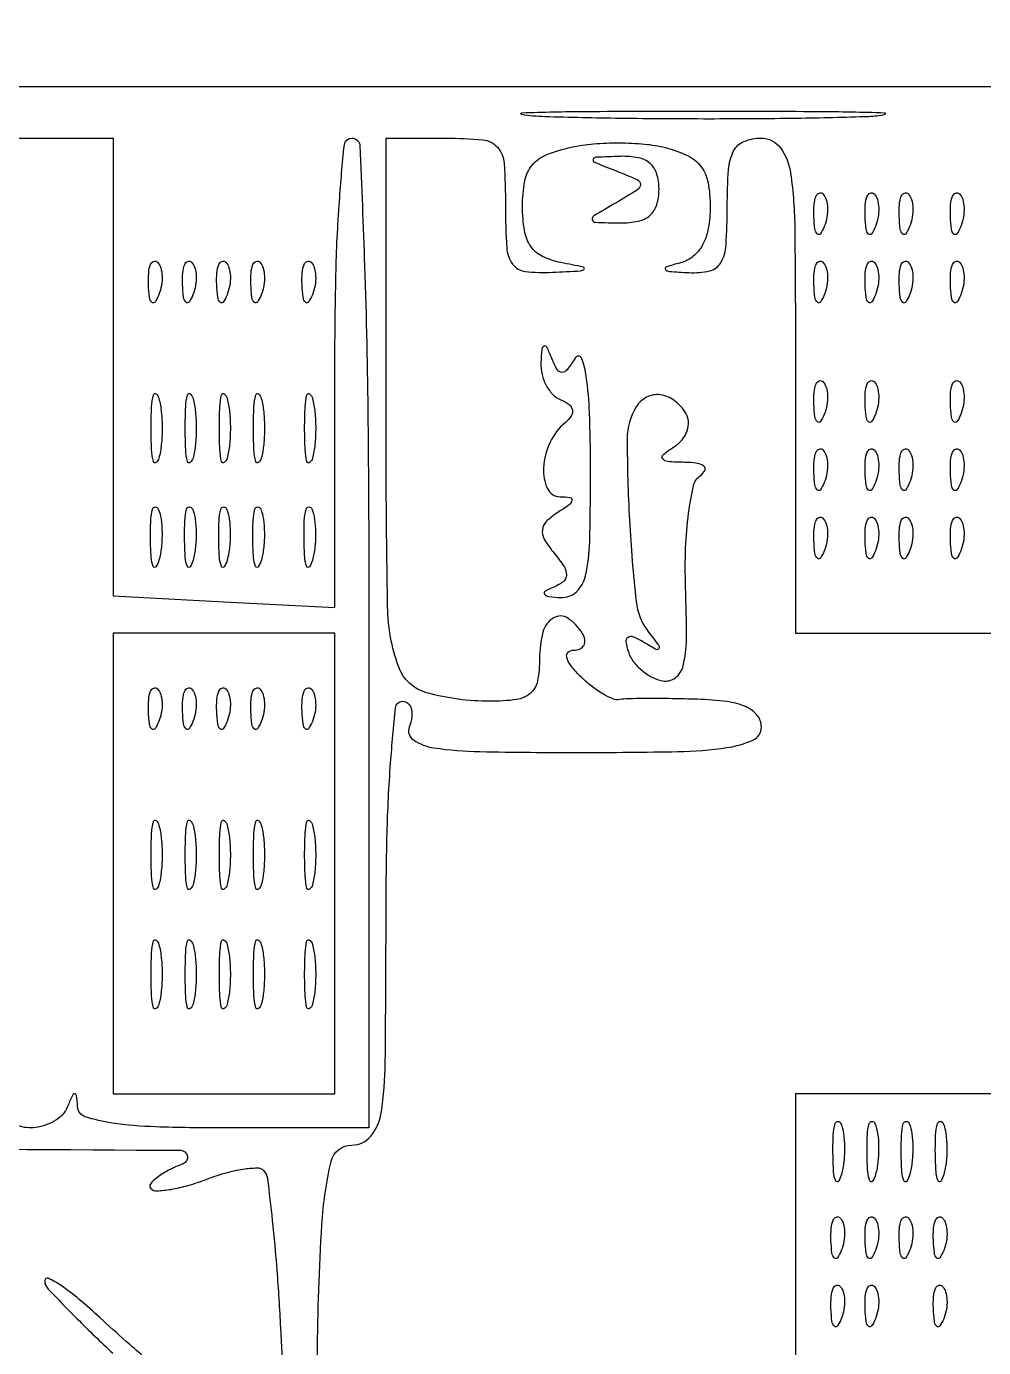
# Model space of a CAD drawing. Extents: x 23 to 255, y 40 to 184.
# Drawn here: x 45 to 49.75, y 168.87 to 175.42 of the extents above; entities that cross this region are included whole.
import ezdxf

# ---------------------------------------------------------------- set-up
doc = ezdxf.new("R2010")
doc.units = 0
doc.header["$MEASUREMENT"] = 0

msp = doc.modelspace()

# ---------------------------------------------------------------- linework, layer by layer
for points in [[(207.919475, 175.632891, 0.000007), (191.762556, 175.634099, 0.00002)], [(173.0434, 175.634494, 0.000013), (151.49745, 175.633531)], [(49.932728, 162.472053, 0.000008), (49.952466, 164.319505, 0.000321), (49.97291, 166.358783, 0.000194), (49.994663, 168.777), (50.048921, 175.0797), (50.06606, 167.4516, -0.000547), (50.070594, 163.518264, -0.002902), (50.058222, 161.365297, -0.000864)], [(44.9649, 174.8682), (45.4302, 174.8682), (45.4302, 173.733319), (45.4302, 172.598437), (45.980277, 172.570069), (46.530355, 172.5417), (46.530177, 173.70495, -0.005519), (46.535465, 174.190599, -0.012631), (46.552733, 174.556282, -0.007586), (46.577166, 174.834429, -0.384417), (46.6146, 174.8682, -0.40177), (46.654304, 174.830155, -0.00205), (46.677321, 174.2337, -0.006214), (46.694121, 173.471557, -0.002403), (46.6992, 172.4148), (46.6992, 169.9614), (45.9801, 169.9614, -0.00793), (45.641608, 169.966769, -0.02825), (45.425761, 169.985857, -0.043539), (45.292887, 170.017208, -0.306323), (45.254321, 170.06715, 0.011437), (45.249558, 170.122427, 0.382689), (45.240444, 170.1306, 0.295955), (45.228682, 170.12297, 0.009076), (45.204971, 170.06715, -0.163825), (45.147216, 169.999724, -0.09756), (45.046676, 169.963793, -0.128757), (44.958145, 169.973335, -0.311609)], [(46.430798, 166.89465, -0.000804), (46.443425, 168.83568, -0.013361), (46.465916, 169.481056, -0.040902), (46.511124, 169.794338, -0.349726), (46.6146, 169.8768, 0.224251), (46.708234, 169.921019, 0.134742), (46.759396, 170.035425, 0.035495), (46.780109, 170.288419, 0.002682), (46.7838, 170.9766, -0.006116), (46.789249, 171.422076, -0.012477), (46.806526, 171.771391, -0.006884), (46.830681, 172.044739, -0.384672), (46.865745, 172.0764, -0.184534), (46.892866, 172.066038, -0.147206), (46.909314, 172.039123, -0.100118), (46.911642, 171.998091, -0.055937), (46.898994, 171.9495, 0.35145), (46.919684, 171.884801, 0.109664), (47.021713, 171.845593, 0.032992), (47.250206, 171.826706, 0.004128), (47.747649, 171.8226, 0.004777), (48.230037, 171.827209, 0.030353), (48.474291, 171.846741, 0.071749), (48.60302, 171.884279, 0.294009), (48.645, 171.9495, 0.172866), (48.624592, 172.006765, 0.120242), (48.569305, 172.048512, 0.070246), (48.472934, 172.07489, 0.023839), (48.32775, 172.086418, 0.003952), (48.201293, 172.089411, 0.00492), (48.083722, 172.090107, 0.004031), (47.985126, 172.088926, 0.037003), (47.942518, 172.084908, -0.141334), (47.907893, 172.088831, -0.035819), (47.856785, 172.114486, -0.033642), (47.800277, 172.153486, -0.028518), (47.746125, 172.201789, -0.030287), (47.699819, 172.254073, -0.103969), (47.679909, 172.294553, -0.265622), (47.686718, 172.319219, -0.198079), (47.71335, 172.3302, 0.09977), (47.745774, 172.336735, 0.176681), (47.765534, 172.355051, 0.168675), (47.769384, 172.382504, 0.089914), (47.7567, 172.4148, 0.109111), (47.685172, 172.488427, 0.288344), (47.61483, 172.489907, 0.196298), (47.562066, 172.419438, 0.063848), (47.5452, 172.2879, -0.047248), (47.53465, 172.176502, -0.170006), (47.499362, 172.115669, -0.146099), (47.430006, 172.084844, -0.03203), (47.298319, 172.0764, -0.06672), (46.986529, 172.118191, -0.245441), (46.845248, 172.249242, -0.081451), (46.791877, 172.544155, -0.004123), (46.7838, 173.523651), (46.7838, 174.8682), (47.0799, 174.8682, -0.022778), (47.263908, 174.859813, -0.192545), (47.336344, 174.822879, -0.165362), (47.369246, 174.743079, -0.01583), (47.376, 174.5298, 0.014946), (47.382098, 174.325835, 0.14061), (47.410971, 174.243998, 0.213067), (47.473459, 174.207184, 0.040525), (47.60865, 174.202921, 0.002047), (47.748353, 174.210413, 0.200802), (47.765805, 174.218929, 0.574721), (47.76251, 174.228779, 0.00362), (47.65095, 174.251105, -0.066755), (47.559562, 174.281755, -0.129024), (47.501656, 174.331883, -0.10994), (47.470291, 174.410041, -0.04068), (47.4606, 174.528962, -0.043552), (47.471633, 174.655393, -0.129612), (47.507732, 174.733715, -0.126417), (47.578384, 174.785188, -0.040503), (47.703542, 174.823515, -0.033598), (47.812759, 174.839914, -0.021785), (47.940437, 174.844806, -0.021908), (48.066125, 174.838633, -0.038275), (48.168842, 174.821066, -0.049155), (48.279092, 174.781552, -0.120904), (48.345375, 174.727622, -0.117415), (48.380284, 174.648043, -0.044939), (48.3912, 174.526832, -0.04403), (48.381891, 174.421324, -0.078829), (48.353485, 174.339288, -0.098192), (48.30667, 174.282152, -0.108674), (48.24315, 174.249717, 0.01159), (48.17223, 174.229416, 0.541772), (48.168805, 174.217317, 0.197309), (48.188812, 174.207305, 0.005718), (48.28545, 174.201214, 0.068838), (48.388116, 174.21006, 0.208528), (48.443366, 174.250732, 0.116033), (48.469753, 174.337873, 0.015749), (48.4758, 174.5298, -0.017388), (48.48213, 174.711761, -0.098846), (48.507525, 174.80475, -0.184152), (48.558574, 174.851637, -0.094959), (48.645, 174.8682, -0.240299), (48.739322, 174.820091, -0.123223), (48.790133, 174.693713, -0.031956), (48.810611, 174.414362, -0.002322), (48.8142, 173.6415), (48.8142, 172.4148), (49.3218, 172.4148), (49.8294, 172.4148)], [(39.073023, 169.868654, -0.002336), (42.28009, 169.869465, -0.000494), (45.764999, 169.850622, -0.825311), (45.777467, 169.783787, 0.024226), (45.702788, 169.750105, 0.045685), (45.646945, 169.714826, 0.069967), (45.616028, 169.683343, 0.371281), (45.617684, 169.661116, 0.212408), (45.64781, 169.649542, 0.028506), (45.716968, 169.657095, 0.028859), (45.802378, 169.676507, 0.020536), (45.8955, 169.7076, -0.021941), (45.988833, 169.738472, -0.030437), (46.074896, 169.757241, -0.030875), (46.144629, 169.763684, -0.206826), (46.176258, 169.751142, -0.166965), (46.195734, 169.711285, -0.003986), (46.219918, 169.503142, -0.008315), (46.2425, 169.255855, -0.0055), (46.260583, 168.971191), (46.299117, 168.237032)], [(45.657492, 168.762236, -0.003303), (45.495638, 168.903265, -0.006165), (45.36675, 169.019936, 0.012786), (45.261183, 169.112984, 0.025766), (45.172567, 169.179703, 0.034827), (45.109129, 169.216381, 0.554571), (45.0918, 169.205562, 0.192809), (45.108964, 169.162706, 0.005252), (45.252473, 169.015416, 0.010151), (45.429156, 168.844913, 0.006699)]]:
    msp.add_lwpolyline(points, format="xyb")
for points in [[(95.0058, 175.122), (64.5921, 175.122), (34.1784, 175.122)], [(49.8294, 170.1306), (49.3218, 170.1306), (48.8142, 170.1306), (48.8142, 168.9039), (48.8142, 167.6772), (49.34295, 167.660899), (49.8717, 167.644599), (49.34295, 167.614562), (48.8142, 167.584526), (48.8142, 166.361863), (48.8142, 165.1392), (49.3218, 165.1392), (49.8294, 165.1392)]]:
    msp.add_lwpolyline(points)
for points in [[(49.178144, 174.974425, -0.005724), (48.820401, 174.965717, -0.0032), (48.384981, 174.96289, -0.003192), (47.944709, 174.96566, -0.005183), (47.570744, 174.974278, -0.027633), (47.456751, 174.98441, -0.91396), (47.457264, 174.993892, -0.007505), (47.772837, 175.000449, -0.001418), (48.3489, 175.002136, -0.001455), (48.925717, 175.000511, -0.00692), (49.255543, 174.994057, -0.880888), (49.256437, 174.984476, -0.045978)], [(47.922148, 174.706994, -0.010479), (48.029599, 174.662347, -0.297334), (48.045296, 174.638285, -0.258418), (48.030544, 174.611648, -0.008409), (47.922148, 174.546313, 0.004953), (47.814103, 174.482203, 0.329419), (47.806393, 174.463389, 0.334071), (47.822114, 174.450717, 0.005025), (47.94705, 174.447773, 0.055369), (48.034363, 174.456278, 0.128527), (48.092778, 174.485467, 0.14122), (48.126128, 174.537364, 0.072775), (48.1374, 174.6144, 0.071541), (48.126275, 174.691754, 0.145055), (48.0932, 174.74293, 0.131601), (48.034973, 174.770857, 0.05424), (47.94705, 174.777654, 0.003361), (47.824541, 174.773002, 0.305859), (47.810761, 174.762778, 0.399453), (47.816847, 174.749195, 0.00416)], [(48.956591, 174.429338, -0.054073), (48.937848, 174.394087, -0.470617), (48.92243, 174.392628, -0.168741), (48.910474, 174.417311, -0.018894), (48.905479, 174.48045, -0.028489), (48.906409, 174.539347, -0.077125), (48.915776, 174.579954, -0.208169), (48.931397, 174.595397, -0.296942), (48.949913, 174.591488, -0.126455), (48.966261, 174.563829, -0.060344), (48.972958, 174.522772, -0.05415), (48.969792, 174.475603, -0.051402)], [(49.210391, 174.429338, -0.054073), (49.191648, 174.394087, -0.470617), (49.17623, 174.392628, -0.168741), (49.164274, 174.417311, -0.018894), (49.159279, 174.48045, -0.028489), (49.160209, 174.539347, -0.077125), (49.169576, 174.579954, -0.208169), (49.185197, 174.595397, -0.296942), (49.203713, 174.591488, -0.126455), (49.220061, 174.563829, -0.060344), (49.226758, 174.522772, -0.05415), (49.223592, 174.475603, -0.051402)], [(49.379591, 174.429338, -0.054073), (49.360848, 174.394087, -0.470617), (49.34543, 174.392628, -0.168741), (49.333474, 174.417311, -0.018894), (49.328479, 174.48045, -0.028489), (49.329409, 174.539347, -0.077125), (49.338776, 174.579954, -0.208169), (49.354397, 174.595397, -0.296942), (49.372913, 174.591488, -0.126455), (49.389261, 174.563829, -0.060344), (49.395958, 174.522772, -0.05415), (49.392792, 174.475603, -0.051402)], [(49.633391, 174.429338, -0.054073), (49.614648, 174.394087, -0.470617), (49.59923, 174.392628, -0.168741), (49.587274, 174.417311, -0.018894), (49.582279, 174.48045, -0.028489), (49.583209, 174.539347, -0.077125), (49.592576, 174.579954, -0.208169), (49.608197, 174.595397, -0.296942), (49.626713, 174.591488, -0.126455), (49.643061, 174.563829, -0.060344), (49.649758, 174.522772, -0.05415), (49.646592, 174.475603, -0.051402)], [(45.657191, 174.090938, -0.054073), (45.638448, 174.055687, -0.470617), (45.62303, 174.054228, -0.168741), (45.611074, 174.078911, -0.018894), (45.606079, 174.14205, -0.028489), (45.607009, 174.200947, -0.077125), (45.616376, 174.241554, -0.208169), (45.631997, 174.256997, -0.296942), (45.650513, 174.253088, -0.126455), (45.666861, 174.225429, -0.060344), (45.673558, 174.184372, -0.05415), (45.670392, 174.137203, -0.051402)], [(45.826391, 174.090938, -0.054073), (45.807648, 174.055687, -0.470617), (45.79223, 174.054228, -0.168741), (45.780274, 174.078911, -0.018894), (45.775279, 174.14205, -0.028489), (45.776209, 174.200947, -0.077125), (45.785576, 174.241554, -0.208169), (45.801197, 174.256997, -0.296942), (45.819713, 174.253088, -0.126455), (45.836061, 174.225429, -0.060344), (45.842758, 174.184372, -0.05415), (45.839592, 174.137203, -0.051402)], [(45.995591, 174.090938, -0.054073), (45.976848, 174.055687, -0.470617), (45.96143, 174.054228, -0.168741), (45.949474, 174.078911, -0.018894), (45.944479, 174.14205, -0.028489), (45.945409, 174.200947, -0.077125), (45.954776, 174.241554, -0.208169), (45.970397, 174.256997, -0.296942), (45.988913, 174.253088, -0.126455), (46.005261, 174.225429, -0.060344), (46.011958, 174.184372, -0.05415), (46.008792, 174.137203, -0.051402)], [(46.164791, 174.090938, -0.054073), (46.146048, 174.055687, -0.470617), (46.13063, 174.054228, -0.168741), (46.118674, 174.078911, -0.018894), (46.113679, 174.14205, -0.028489), (46.114609, 174.200947, -0.077125), (46.123976, 174.241554, -0.208169), (46.139597, 174.256997, -0.296942), (46.158113, 174.253088, -0.126455), (46.174461, 174.225429, -0.060344), (46.181158, 174.184372, -0.05415), (46.177992, 174.137203, -0.051402)], [(46.418591, 174.090938, -0.054073), (46.399848, 174.055687, -0.470617), (46.38443, 174.054228, -0.168741), (46.372474, 174.078911, -0.018894), (46.367479, 174.14205, -0.028489), (46.368409, 174.200947, -0.077125), (46.377776, 174.241554, -0.208169), (46.393397, 174.256997, -0.296942), (46.411913, 174.253088, -0.126455), (46.428261, 174.225429, -0.060344), (46.434958, 174.184372, -0.05415), (46.431792, 174.137203, -0.051402)], [(48.956591, 174.090938, -0.054073), (48.937848, 174.055687, -0.470617), (48.92243, 174.054228, -0.168741), (48.910474, 174.078911, -0.018894), (48.905479, 174.14205, -0.028489), (48.906409, 174.200947, -0.077125), (48.915776, 174.241554, -0.208169), (48.931397, 174.256997, -0.296942), (48.949913, 174.253088, -0.126455), (48.966261, 174.225429, -0.060344), (48.972958, 174.184372, -0.05415), (48.969792, 174.137203, -0.051402)], [(49.210391, 174.090938, -0.054073), (49.191648, 174.055687, -0.470617), (49.17623, 174.054228, -0.168741), (49.164274, 174.078911, -0.018894), (49.159279, 174.14205, -0.028489), (49.160209, 174.200947, -0.077125), (49.169576, 174.241554, -0.208169), (49.185197, 174.256997, -0.296942), (49.203713, 174.253088, -0.126455), (49.220061, 174.225429, -0.060344), (49.226758, 174.184372, -0.05415), (49.223592, 174.137203, -0.051402)], [(49.379591, 174.090938, -0.054073), (49.360848, 174.055687, -0.470617), (49.34543, 174.054228, -0.168741), (49.333474, 174.078911, -0.018894), (49.328479, 174.14205, -0.028489), (49.329409, 174.200947, -0.077125), (49.338776, 174.241554, -0.208169), (49.354397, 174.256997, -0.296942), (49.372913, 174.253088, -0.126455), (49.389261, 174.225429, -0.060344), (49.395958, 174.184372, -0.05415), (49.392792, 174.137203, -0.051402)], [(49.633391, 174.090938, -0.054073), (49.614648, 174.055687, -0.470617), (49.59923, 174.054228, -0.168741), (49.587274, 174.078911, -0.018894), (49.582279, 174.14205, -0.028489), (49.583209, 174.200947, -0.077125), (49.592576, 174.241554, -0.208169), (49.608197, 174.256997, -0.296942), (49.626713, 174.253088, -0.126455), (49.643061, 174.225429, -0.060344), (49.649758, 174.184372, -0.05415), (49.646592, 174.137203, -0.051402)], [(47.551879, 173.7543, 0.07051), (47.557232, 173.697191, 0.065062), (47.578226, 173.642114, 0.068996), (47.611017, 173.597319, 0.104292), (47.65095, 173.570391, -0.066066), (47.691087, 173.547548, -0.186132), (47.707769, 173.520546, -0.195605), (47.70161, 173.490313, -0.073383), (47.6721, 173.457591, 0.111701), (47.597292, 173.360772, 0.092206), (47.564761, 173.234146, 0.126067), (47.583811, 173.131347, 0.288886), (47.647241, 173.090305, -0.03684), (47.695119, 173.086202, -0.412237), (47.705322, 173.072197, -0.200641), (47.69221, 173.050734, -0.015552), (47.63524, 173.012152, 0.052627), (47.578681, 172.967405, 0.179207), (47.558926, 172.925624, 0.157752), (47.569988, 172.877495, 0.03849), (47.617621, 172.810175, -0.028574), (47.666416, 172.744032, -0.153858), (47.67833, 172.701502, -0.225918), (47.661692, 172.669273, -0.067172), (47.612181, 172.641206, 0.038431), (47.573057, 172.6219, 0.449589), (47.570198, 172.607078, 0.202836), (47.590514, 172.595552, 0.01769), (47.65095, 172.590679, 0.203043), (47.727637, 172.619156, 0.149143), (47.773105, 172.698843, 0.049997), (47.793872, 172.867553, 0.006137), (47.797705, 173.23965, 0.008467), (47.792678, 173.505417, 0.025234), (47.776993, 173.686718, 0.06065), (47.753123, 173.777205, 0.612349), (47.723345, 173.779977, -0.022213), (47.681402, 173.719856, -0.233412), (47.655271, 173.706955, -0.275386), (47.632092, 173.720768, -0.029355), (47.60442, 173.779977, 0.018384), (47.58154, 173.831868, 0.414958), (47.567515, 173.836705, 0.260777), (47.556665, 173.82105, 0.012127)], [(48.956591, 173.498737, -0.054073), (48.937848, 173.463487, -0.470617), (48.92243, 173.462028, -0.168741), (48.910474, 173.486711, -0.018894), (48.905479, 173.54985, -0.028489), (48.906409, 173.608747, -0.077125), (48.915776, 173.649354, -0.208169), (48.931397, 173.664797, -0.296942), (48.949913, 173.660888, -0.126455), (48.966261, 173.633229, -0.060344), (48.972958, 173.592172, -0.05415), (48.969792, 173.545003, -0.051402)], [(49.210391, 173.498737, -0.054073), (49.191648, 173.463487, -0.470617), (49.17623, 173.462028, -0.168741), (49.164274, 173.486711, -0.018894), (49.159279, 173.54985, -0.028489), (49.160209, 173.608747, -0.077125), (49.169576, 173.649354, -0.208169), (49.185197, 173.664797, -0.296942), (49.203713, 173.660888, -0.126455), (49.220061, 173.633229, -0.060344), (49.226758, 173.592172, -0.05415), (49.223592, 173.545003, -0.051402)], [(49.633391, 173.498737, -0.054073), (49.614648, 173.463487, -0.470617), (49.59923, 173.462028, -0.168741), (49.587274, 173.486711, -0.018894), (49.582279, 173.54985, -0.028489), (49.583209, 173.608747, -0.077125), (49.592576, 173.649354, -0.208169), (49.608197, 173.664797, -0.296942), (49.626713, 173.660888, -0.126455), (49.643061, 173.633229, -0.060344), (49.649758, 173.592172, -0.05415), (49.646592, 173.545003, -0.051402)], [(45.657717, 173.28195, -0.161593), (45.643478, 173.260027, -0.542911), (45.630392, 173.264369, -0.052887), (45.621372, 173.324082, -0.011065), (45.619027, 173.43, -0.011065), (45.621372, 173.535918, -0.052887), (45.630392, 173.595631, -0.542911), (45.643478, 173.599973, -0.161593), (45.657717, 173.57805, -0.039571), (45.669748, 173.510601, -0.024357), (45.673676, 173.43, -0.024357), (45.669748, 173.349399, -0.039571)], [(45.826917, 173.28195, -0.161593), (45.812678, 173.260027, -0.542911), (45.799592, 173.264369, -0.052887), (45.790572, 173.324082, -0.011065), (45.788227, 173.43, -0.011065), (45.790572, 173.535918, -0.052887), (45.799592, 173.595631, -0.542911), (45.812678, 173.599973, -0.161593), (45.826917, 173.57805, -0.039571), (45.838948, 173.510601, -0.024357), (45.842876, 173.43, -0.024357), (45.838948, 173.349399, -0.039571)], [(45.996117, 173.28195, -0.161593), (45.981878, 173.260027, -0.542911), (45.968792, 173.264369, -0.052887), (45.959772, 173.324082, -0.011065), (45.957427, 173.43, -0.011065), (45.959772, 173.535918, -0.052887), (45.968792, 173.595631, -0.542911), (45.981878, 173.599973, -0.161593), (45.996117, 173.57805, -0.039571), (46.008148, 173.510601, -0.024357), (46.012076, 173.43, -0.024357), (46.008148, 173.349399, -0.039571)], [(46.165317, 173.28195, -0.161593), (46.151078, 173.260027, -0.542911), (46.137992, 173.264369, -0.052887), (46.128972, 173.324082, -0.011065), (46.126627, 173.43, -0.011065), (46.128972, 173.535918, -0.052887), (46.137992, 173.595631, -0.542911), (46.151078, 173.599973, -0.161593), (46.165317, 173.57805, -0.039571), (46.177348, 173.510601, -0.024357), (46.181276, 173.43, -0.024357), (46.177348, 173.349399, -0.039571)], [(46.419117, 173.28195, -0.161593), (46.404878, 173.260027, -0.542911), (46.391792, 173.264369, -0.052887), (46.382772, 173.324082, -0.011065), (46.380427, 173.43, -0.011065), (46.382772, 173.535918, -0.052887), (46.391792, 173.595631, -0.542911), (46.404878, 173.599973, -0.161593), (46.419117, 173.57805, -0.039571), (46.431148, 173.510601, -0.024357), (46.435076, 173.43, -0.024357), (46.431148, 173.349399, -0.039571)], [(48.024029, 173.53575, 0.138285), (47.979588, 173.377342, 0.013352), (47.990886, 172.974087, 0.013334), (48.023683, 172.57198, 0.138699), (48.085154, 172.41971, -0.00673), (48.13426, 172.354558, -0.265446), (48.136228, 172.33729, -0.442858), (48.123821, 172.333019, -0.009986), (48.062975, 172.368036, 0.03287), (48.010775, 172.394978, 0.24402), (47.983764, 172.39314, 0.300899), (47.973429, 172.371165, 0.044154), (47.985385, 172.320826, 0.08156), (48.010021, 172.273987, 0.056104), (48.051391, 172.230378, 0.05527), (48.102267, 172.196372, 0.071905), (48.155128, 172.177956, 0.213546), (48.218588, 172.192755, 0.171784), (48.257414, 172.251929, 0.059532), (48.273271, 172.381791, 0.009065), (48.269204, 172.643256, -0.017308), (48.269385, 172.836763, -0.024334), (48.283903, 173.008772, -0.022725), (48.308457, 173.145015, -0.188381), (48.343087, 173.196055, 0.125235), (48.364553, 173.220561, 0.351801), (48.360193, 173.24139, 0.138277), (48.326895, 173.255984, 0.030747), (48.2643, 173.2608, -0.014791), (48.180477, 173.264565, -0.227165), (48.156055, 173.278589, -0.392682), (48.159144, 173.299665, -0.02808), (48.211689, 173.337237, 0.078477), (48.251841, 173.372542, 0.089711), (48.276953, 173.41702, 0.099558), (48.283353, 173.463588, 0.123544), (48.270146, 173.505141, 0.093666), (48.213094, 173.567579, 0.130716), (48.143278, 173.595763, 0.150543), (48.075824, 173.583829, 0.13799)], [(48.956591, 173.160338, -0.054073), (48.937848, 173.125087, -0.470617), (48.92243, 173.123628, -0.168741), (48.910474, 173.148311, -0.018894), (48.905479, 173.21145, -0.028489), (48.906409, 173.270347, -0.077125), (48.915776, 173.310954, -0.208169), (48.931397, 173.326397, -0.296942), (48.949913, 173.322488, -0.126455), (48.966261, 173.294829, -0.060344), (48.972958, 173.253772, -0.05415), (48.969792, 173.206603, -0.051402)], [(49.210391, 173.160338, -0.054073), (49.191648, 173.125087, -0.470617), (49.17623, 173.123628, -0.168741), (49.164274, 173.148311, -0.018894), (49.159279, 173.21145, -0.028489), (49.160209, 173.270347, -0.077125), (49.169576, 173.310954, -0.208169), (49.185197, 173.326397, -0.296942), (49.203713, 173.322488, -0.126455), (49.220061, 173.294829, -0.060344), (49.226758, 173.253772, -0.05415), (49.223592, 173.206603, -0.051402)], [(49.379591, 173.160338, -0.054073), (49.360848, 173.125087, -0.470617), (49.34543, 173.123628, -0.168741), (49.333474, 173.148311, -0.018894), (49.328479, 173.21145, -0.028489), (49.329409, 173.270347, -0.077125), (49.338776, 173.310954, -0.208169), (49.354397, 173.326397, -0.296942), (49.372913, 173.322488, -0.126455), (49.389261, 173.294829, -0.060344), (49.395958, 173.253772, -0.05415), (49.392792, 173.206603, -0.051402)], [(49.633391, 173.160338, -0.054073), (49.614648, 173.125087, -0.470617), (49.59923, 173.123628, -0.168741), (49.587274, 173.148311, -0.018894), (49.582279, 173.21145, -0.028489), (49.583209, 173.270347, -0.077125), (49.592576, 173.310954, -0.208169), (49.608197, 173.326397, -0.296942), (49.626713, 173.322488, -0.126455), (49.643061, 173.294829, -0.060344), (49.649758, 173.253772, -0.05415), (49.646592, 173.206603, -0.051402)], [(45.658027, 172.77596, -0.087174), (45.643109, 172.743332, -0.597527), (45.629563, 172.744816, -0.080377), (45.619328, 172.78973, -0.012823), (45.615893, 172.8801, -0.014395), (45.617395, 172.971478, -0.052471), (45.626056, 173.028755, -0.333666), (45.639765, 173.039656, -0.31318), (45.654892, 173.02976, -0.06278), (45.668299, 172.979174, -0.030339), (45.673194, 172.912249, -0.029507), (45.669863, 172.840899, -0.037336)], [(45.827227, 172.77596, -0.087174), (45.812309, 172.743332, -0.597527), (45.798763, 172.744816, -0.080377), (45.788528, 172.78973, -0.012823), (45.785093, 172.8801, -0.014395), (45.786595, 172.971478, -0.052471), (45.795256, 173.028755, -0.333666), (45.808965, 173.039656, -0.31318), (45.824092, 173.02976, -0.06278), (45.837499, 172.979174, -0.030339), (45.842394, 172.912249, -0.029507), (45.839063, 172.840899, -0.037336)], [(45.996427, 172.77596, -0.087174), (45.981509, 172.743332, -0.597527), (45.967963, 172.744816, -0.080377), (45.957728, 172.78973, -0.012823), (45.954293, 172.8801, -0.014395), (45.955795, 172.971478, -0.052471), (45.964456, 173.028755, -0.333666), (45.978165, 173.039656, -0.31318), (45.993292, 173.02976, -0.06278), (46.006699, 172.979174, -0.030339), (46.011594, 172.912249, -0.029507), (46.008263, 172.840899, -0.037336)], [(46.165627, 172.77596, -0.087174), (46.150709, 172.743332, -0.597527), (46.137163, 172.744816, -0.080377), (46.126928, 172.78973, -0.012823), (46.123493, 172.8801, -0.014395), (46.124995, 172.971478, -0.052471), (46.133656, 173.028755, -0.333666), (46.147365, 173.039656, -0.31318), (46.162492, 173.02976, -0.06278), (46.175899, 172.979174, -0.030339), (46.180794, 172.912249, -0.029507), (46.177463, 172.840899, -0.037336)], [(46.419427, 172.77596, -0.087174), (46.404509, 172.743332, -0.597527), (46.390963, 172.744816, -0.080377), (46.380728, 172.78973, -0.012823), (46.377293, 172.8801, -0.014395), (46.378795, 172.971478, -0.052471), (46.387456, 173.028755, -0.333666), (46.401165, 173.039656, -0.31318), (46.416292, 173.02976, -0.06278), (46.429699, 172.979174, -0.030339), (46.434594, 172.912249, -0.029507), (46.431263, 172.840899, -0.037336)], [(48.956591, 172.821937, -0.054073), (48.937848, 172.786687, -0.470617), (48.92243, 172.785228, -0.168741), (48.910474, 172.809911, -0.018894), (48.905479, 172.87305, -0.028489), (48.906409, 172.931947, -0.077125), (48.915776, 172.972554, -0.208169), (48.931397, 172.987997, -0.296942), (48.949913, 172.984087, -0.126455), (48.966261, 172.956429, -0.060344), (48.972958, 172.915372, -0.05415), (48.969792, 172.868203, -0.051402)], [(49.210391, 172.821937, -0.054073), (49.191648, 172.786687, -0.470617), (49.17623, 172.785228, -0.168741), (49.164274, 172.809911, -0.018894), (49.159279, 172.87305, -0.028489), (49.160209, 172.931947, -0.077125), (49.169576, 172.972554, -0.208169), (49.185197, 172.987997, -0.296942), (49.203713, 172.984087, -0.126455), (49.220061, 172.956429, -0.060344), (49.226758, 172.915372, -0.05415), (49.223592, 172.868203, -0.051402)], [(49.379591, 172.821937, -0.054073), (49.360848, 172.786687, -0.470617), (49.34543, 172.785228, -0.168741), (49.333474, 172.809911, -0.018894), (49.328479, 172.87305, -0.028489), (49.329409, 172.931947, -0.077125), (49.338776, 172.972554, -0.208169), (49.354397, 172.987997, -0.296942), (49.372913, 172.984087, -0.126455), (49.389261, 172.956429, -0.060344), (49.395958, 172.915372, -0.05415), (49.392792, 172.868203, -0.051402)], [(49.633391, 172.821937, -0.054073), (49.614648, 172.786687, -0.470617), (49.59923, 172.785228, -0.168741), (49.587274, 172.809911, -0.018894), (49.582279, 172.87305, -0.028489), (49.583209, 172.931947, -0.077125), (49.592576, 172.972554, -0.208169), (49.608197, 172.987997, -0.296942), (49.626713, 172.984087, -0.126455), (49.643061, 172.956429, -0.060344), (49.649758, 172.915372, -0.05415), (49.646592, 172.868203, -0.051402)], [(45.657191, 171.975937, -0.054073), (45.638448, 171.940687, -0.470617), (45.62303, 171.939228, -0.168741), (45.611074, 171.963911, -0.018894), (45.606079, 172.02705, -0.028489), (45.607009, 172.085947, -0.077125), (45.616376, 172.126554, -0.208169), (45.631997, 172.141997, -0.296942), (45.650513, 172.138087, -0.126455), (45.666861, 172.110429, -0.060344), (45.673558, 172.069372, -0.05415), (45.670392, 172.022203, -0.051402)], [(45.826391, 171.975937, -0.054073), (45.807648, 171.940687, -0.470617), (45.79223, 171.939228, -0.168741), (45.780274, 171.963911, -0.018894), (45.775279, 172.02705, -0.028489), (45.776209, 172.085947, -0.077125), (45.785576, 172.126554, -0.208169), (45.801197, 172.141997, -0.296942), (45.819713, 172.138087, -0.126455), (45.836061, 172.110429, -0.060344), (45.842758, 172.069372, -0.05415), (45.839592, 172.022203, -0.051402)], [(45.995591, 171.975937, -0.054073), (45.976848, 171.940687, -0.470617), (45.96143, 171.939228, -0.168741), (45.949474, 171.963911, -0.018894), (45.944479, 172.02705, -0.028489), (45.945409, 172.085947, -0.077125), (45.954776, 172.126554, -0.208169), (45.970397, 172.141997, -0.296942), (45.988913, 172.138087, -0.126455), (46.005261, 172.110429, -0.060344), (46.011958, 172.069372, -0.05415), (46.008792, 172.022203, -0.051402)], [(46.164791, 171.975937, -0.054073), (46.146048, 171.940687, -0.470617), (46.13063, 171.939228, -0.168741), (46.118674, 171.963911, -0.018894), (46.113679, 172.02705, -0.028489), (46.114609, 172.085947, -0.077125), (46.123976, 172.126554, -0.208169), (46.139597, 172.141997, -0.296942), (46.158113, 172.138087, -0.126455), (46.174461, 172.110429, -0.060344), (46.181158, 172.069372, -0.05415), (46.177992, 172.022203, -0.051402)], [(46.418591, 171.975937, -0.054073), (46.399848, 171.940687, -0.470617), (46.38443, 171.939228, -0.168741), (46.372474, 171.963911, -0.018894), (46.367479, 172.02705, -0.028489), (46.368409, 172.085947, -0.077125), (46.377776, 172.126554, -0.208169), (46.393397, 172.141997, -0.296942), (46.411913, 172.138087, -0.126455), (46.428261, 172.110429, -0.060344), (46.434958, 172.069372, -0.05415), (46.431792, 172.022203, -0.051402)], [(45.657717, 171.16695, -0.161593), (45.643478, 171.145027, -0.542911), (45.630392, 171.149369, -0.052887), (45.621372, 171.209082, -0.011065), (45.619027, 171.315, -0.011065), (45.621372, 171.420918, -0.052887), (45.630392, 171.480631, -0.542911), (45.643478, 171.484973, -0.161593), (45.657717, 171.46305, -0.039571), (45.669748, 171.395601, -0.024357), (45.673676, 171.315, -0.024357), (45.669748, 171.234399, -0.039571)], [(45.826917, 171.16695, -0.161593), (45.812678, 171.145027, -0.542911), (45.799592, 171.149369, -0.052887), (45.790572, 171.209082, -0.011065), (45.788227, 171.315, -0.011065), (45.790572, 171.420918, -0.052887), (45.799592, 171.480631, -0.542911), (45.812678, 171.484973, -0.161593), (45.826917, 171.46305, -0.039571), (45.838948, 171.395601, -0.024357), (45.842876, 171.315, -0.024357), (45.838948, 171.234399, -0.039571)], [(45.996117, 171.16695, -0.161593), (45.981878, 171.145027, -0.542911), (45.968792, 171.149369, -0.052887), (45.959772, 171.209082, -0.011065), (45.957427, 171.315, -0.011065), (45.959772, 171.420918, -0.052887), (45.968792, 171.480631, -0.542911), (45.981878, 171.484973, -0.161593), (45.996117, 171.46305, -0.039571), (46.008148, 171.395601, -0.024357), (46.012076, 171.315, -0.024357), (46.008148, 171.234399, -0.039571)], [(46.165317, 171.16695, -0.161593), (46.151078, 171.145027, -0.542911), (46.137992, 171.149369, -0.052887), (46.128972, 171.209082, -0.011065), (46.126627, 171.315, -0.011065), (46.128972, 171.420918, -0.052887), (46.137992, 171.480631, -0.542911), (46.151078, 171.484973, -0.161593), (46.165317, 171.46305, -0.039571), (46.177348, 171.395601, -0.024357), (46.181276, 171.315, -0.024357), (46.177348, 171.234399, -0.039571)], [(46.419117, 171.16695, -0.161593), (46.404878, 171.145027, -0.542911), (46.391792, 171.149369, -0.052887), (46.382772, 171.209082, -0.011065), (46.380427, 171.315, -0.011065), (46.382772, 171.420918, -0.052887), (46.391792, 171.480631, -0.542911), (46.404878, 171.484973, -0.161593), (46.419117, 171.46305, -0.039571), (46.431148, 171.395601, -0.024357), (46.435076, 171.315, -0.024357), (46.431148, 171.234399, -0.039571)], [(45.657717, 170.57475, -0.161593), (45.643478, 170.552827, -0.542911), (45.630392, 170.557169, -0.052887), (45.621372, 170.616882, -0.011065), (45.619027, 170.7228, -0.011065), (45.621372, 170.828718, -0.052887), (45.630392, 170.888431, -0.542911), (45.643478, 170.892773, -0.161593), (45.657717, 170.87085, -0.039571), (45.669748, 170.803401, -0.024357), (45.673676, 170.7228, -0.024357), (45.669748, 170.642199, -0.039571)], [(45.826917, 170.57475, -0.161593), (45.812678, 170.552827, -0.542911), (45.799592, 170.557169, -0.052887), (45.790572, 170.616882, -0.011065), (45.788227, 170.7228, -0.011065), (45.790572, 170.828718, -0.052887), (45.799592, 170.888431, -0.542911), (45.812678, 170.892773, -0.161593), (45.826917, 170.87085, -0.039571), (45.838948, 170.803401, -0.024357), (45.842876, 170.7228, -0.024357), (45.838948, 170.642199, -0.039571)], [(45.996117, 170.57475, -0.161593), (45.981878, 170.552827, -0.542911), (45.968792, 170.557169, -0.052887), (45.959772, 170.616882, -0.011065), (45.957427, 170.7228, -0.011065), (45.959772, 170.828718, -0.052887), (45.968792, 170.888431, -0.542911), (45.981878, 170.892773, -0.161593), (45.996117, 170.87085, -0.039571), (46.008148, 170.803401, -0.024357), (46.012076, 170.7228, -0.024357), (46.008148, 170.642199, -0.039571)], [(46.165317, 170.57475, -0.161593), (46.151078, 170.552827, -0.542911), (46.137992, 170.557169, -0.052887), (46.128972, 170.616882, -0.011065), (46.126627, 170.7228, -0.011065), (46.128972, 170.828718, -0.052887), (46.137992, 170.888431, -0.542911), (46.151078, 170.892773, -0.161593), (46.165317, 170.87085, -0.039571), (46.177348, 170.803401, -0.024357), (46.181276, 170.7228, -0.024357), (46.177348, 170.642199, -0.039571)], [(46.419117, 170.57475, -0.161593), (46.404878, 170.552827, -0.542911), (46.391792, 170.557169, -0.052887), (46.382772, 170.616882, -0.011065), (46.380427, 170.7228, -0.011065), (46.382772, 170.828718, -0.052887), (46.391792, 170.888431, -0.542911), (46.404878, 170.892773, -0.161593), (46.419117, 170.87085, -0.039571), (46.431148, 170.803401, -0.024357), (46.435076, 170.7228, -0.024357), (46.431148, 170.642199, -0.039571)], [(49.042027, 169.73036, -0.087174), (49.027109, 169.697732, -0.597527), (49.013563, 169.699216, -0.080377), (49.003328, 169.74413, -0.012823), (48.999893, 169.8345, -0.014395), (49.001395, 169.925878, -0.052471), (49.010056, 169.983155, -0.333666), (49.023765, 169.994056, -0.31318), (49.038892, 169.98416, -0.06278), (49.052299, 169.933574, -0.030339), (49.057194, 169.866649, -0.029507), (49.053863, 169.795299, -0.037336)], [(49.211227, 169.73036, -0.087174), (49.196309, 169.697732, -0.597527), (49.182763, 169.699216, -0.080377), (49.172528, 169.74413, -0.012823), (49.169093, 169.8345, -0.014395), (49.170595, 169.925878, -0.052471), (49.179256, 169.983155, -0.333666), (49.192965, 169.994056, -0.31318), (49.208092, 169.98416, -0.06278), (49.221499, 169.933574, -0.030339), (49.226394, 169.866649, -0.029507), (49.223063, 169.795299, -0.037336)], [(49.380427, 169.73036, -0.087174), (49.365509, 169.697732, -0.597527), (49.351963, 169.699216, -0.080377), (49.341728, 169.74413, -0.012823), (49.338293, 169.8345, -0.014395), (49.339795, 169.925878, -0.052471), (49.348456, 169.983155, -0.333666), (49.362165, 169.994056, -0.31318), (49.377292, 169.98416, -0.06278), (49.390699, 169.933574, -0.030339), (49.395594, 169.866649, -0.029507), (49.392263, 169.795299, -0.037336)], [(49.549627, 169.73036, -0.087174), (49.534709, 169.697732, -0.597527), (49.521163, 169.699216, -0.080377), (49.510928, 169.74413, -0.012823), (49.507493, 169.8345, -0.014395), (49.508995, 169.925878, -0.052471), (49.517656, 169.983155, -0.333666), (49.531365, 169.994056, -0.31318), (49.546492, 169.98416, -0.06278), (49.559899, 169.933574, -0.030339), (49.564794, 169.866649, -0.029507), (49.561463, 169.795299, -0.037336)], [(49.041191, 169.353337, -0.054073), (49.022448, 169.318087, -0.470617), (49.00703, 169.316628, -0.168741), (48.995074, 169.341311, -0.018894), (48.990079, 169.40445, -0.028489), (48.991009, 169.463347, -0.077125), (49.000376, 169.503954, -0.208169), (49.015997, 169.519397, -0.296942), (49.034513, 169.515487, -0.126455), (49.050861, 169.487829, -0.060344), (49.057558, 169.446772, -0.05415), (49.054392, 169.399603, -0.051402)], [(49.210391, 169.353337, -0.054073), (49.191648, 169.318087, -0.470617), (49.17623, 169.316628, -0.168741), (49.164274, 169.341311, -0.018894), (49.159279, 169.40445, -0.028489), (49.160209, 169.463347, -0.077125), (49.169576, 169.503954, -0.208169), (49.185197, 169.519397, -0.296942), (49.203713, 169.515487, -0.126455), (49.220061, 169.487829, -0.060344), (49.226758, 169.446772, -0.05415), (49.223592, 169.399603, -0.051402)], [(49.379591, 169.353337, -0.054073), (49.360848, 169.318087, -0.470617), (49.34543, 169.316628, -0.168741), (49.333474, 169.341311, -0.018894), (49.328479, 169.40445, -0.028489), (49.329409, 169.463347, -0.077125), (49.338776, 169.503954, -0.208169), (49.354397, 169.519397, -0.296942), (49.372913, 169.515487, -0.126455), (49.389261, 169.487829, -0.060344), (49.395958, 169.446772, -0.05415), (49.392792, 169.399603, -0.051402)], [(49.548791, 169.353337, -0.054073), (49.530048, 169.318087, -0.470617), (49.51463, 169.316628, -0.168741), (49.502674, 169.341311, -0.018894), (49.497679, 169.40445, -0.028489), (49.498609, 169.463347, -0.077125), (49.507976, 169.503954, -0.208169), (49.523597, 169.519397, -0.296942), (49.542113, 169.515487, -0.126455), (49.558461, 169.487829, -0.060344), (49.565158, 169.446772, -0.05415), (49.561992, 169.399603, -0.051402)], [(49.041191, 169.014938, -0.054073), (49.022448, 168.979687, -0.470617), (49.00703, 168.978228, -0.168741), (48.995074, 169.002911, -0.018894), (48.990079, 169.06605, -0.028489), (48.991009, 169.124947, -0.077125), (49.000376, 169.165554, -0.208169), (49.015997, 169.180997, -0.296942), (49.034513, 169.177087, -0.126455), (49.050861, 169.149429, -0.060344), (49.057558, 169.108372, -0.05415), (49.054392, 169.061203, -0.051402)], [(49.210391, 169.014938, -0.054073), (49.191648, 168.979687, -0.470617), (49.17623, 168.978228, -0.168741), (49.164274, 169.002911, -0.018894), (49.159279, 169.06605, -0.028489), (49.160209, 169.124947, -0.077125), (49.169576, 169.165554, -0.208169), (49.185197, 169.180997, -0.296942), (49.203713, 169.177087, -0.126455), (49.220061, 169.149429, -0.060344), (49.226758, 169.108372, -0.05415), (49.223592, 169.061203, -0.051402)], [(49.548791, 169.014938, -0.054073), (49.530048, 168.979687, -0.470617), (49.51463, 168.978228, -0.168741), (49.502674, 169.002911, -0.018894), (49.497679, 169.06605, -0.028489), (49.498609, 169.124947, -0.077125), (49.507976, 169.165554, -0.208169), (49.523597, 169.180997, -0.296942), (49.542113, 169.177087, -0.126455), (49.558461, 169.149429, -0.060344), (49.565158, 169.108372, -0.05415), (49.561992, 169.061203, -0.051402)]]:
    msp.add_lwpolyline(points, format="xyb", close=True)
msp.add_lwpolyline([(45.4302, 171.2727), (45.4302, 170.1306), (45.9801, 170.1306), (46.53, 170.1306), (46.53, 171.2727), (46.53, 172.4148), (45.9801, 172.4148), (45.4302, 172.4148)], close=True)

doc.saveas('drawing.dxf')
